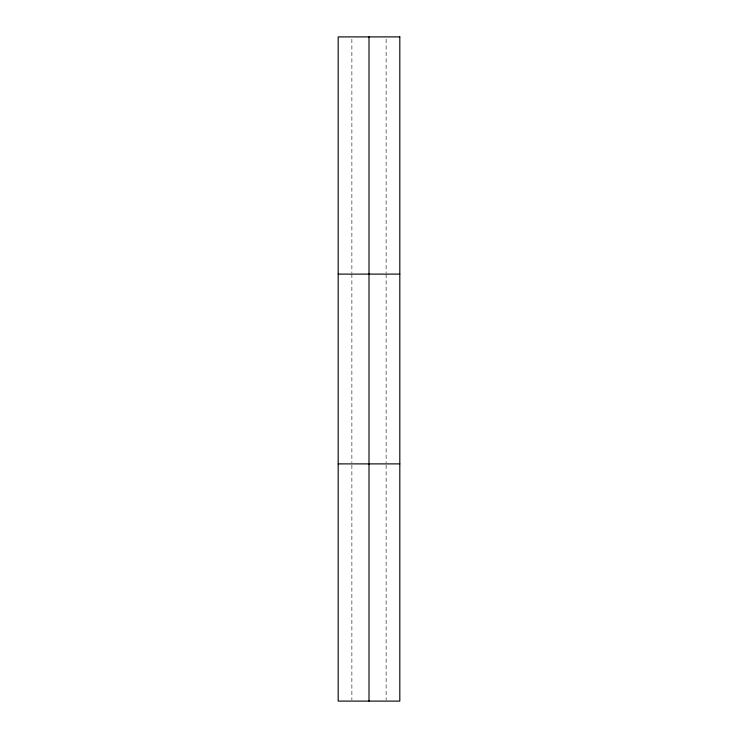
<?xml version="1.0" encoding="UTF-8"?>
<svg xmlns="http://www.w3.org/2000/svg" width="738" height="738" viewBox="0 0 738 738"><rect width="100%" height="100%" fill="white"/><g stroke="black" fill="none" stroke-linecap="round" stroke-linejoin="round"><path stroke-width="0.55" stroke-dasharray="3.69 2.77" d="M386.122 39.206L386.122 272.959M386.122 274.112L386.122 462.735M386.122 465.041L386.122 699.947M351.878 39.206L351.878 272.959M351.878 274.112L351.878 462.735M351.878 465.041L351.878 699.947"/><path stroke-width="1.11" d="M338.189 274.112L399.811 274.112M338.189 463.888L399.811 463.888M369 36.9L369 701.1M399.811 36.9L338.189 36.9L338.189 701.1L399.811 701.1L399.811 36.9"/></g></svg>
